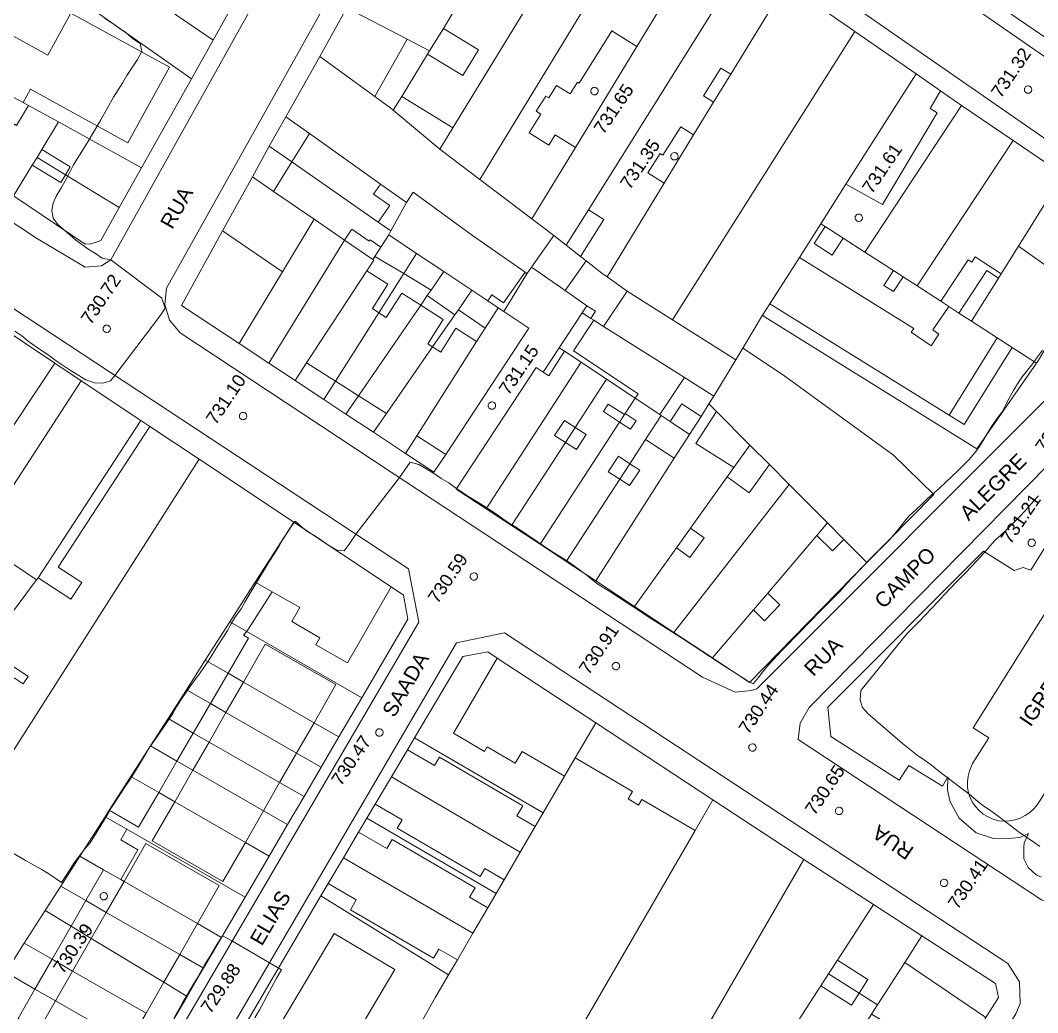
# Model space of a CAD drawing. Header units: metres. Extents: x 325024 to 7190115, y 7391967 to 10157759.
# Drawn here: x 325894 to 326031.8, y 7392472.1 to 7392606.5 of the extents above; entities that cross this region are included whole.
import ezdxf
from ezdxf.enums import TextEntityAlignment as Align

# ---------------------------------------------------------------- set-up
doc = ezdxf.new("R2010")
doc.units = ezdxf.units.M
doc.layers.get('0').update_dxf_attribs({"lineweight": 18})
for name, color, linetype, lineweight in [('100_SIST_VIARIO_MEIO_FIO', 1, 'Continuous', 18), ('160_P_SIMP_ASF_TOP', 7, 'Continuous', 18), ('206_MURO_E_MURO_ARRIMO', 7, 'Continuous', 18), ('214_PROJ_BEIRAL_EDIF', 10, 'Continuous', 18), ('216_EDIF_NOTAVEL', 2, 'Continuous', 18), ('218_EDIF_NOTAVEL_TOP', 7, 'Continuous', 18), ('600_CURVA_MESTRA', 14, 'Continuous', 18), ('604_CURVA_INTERM', 7, 'Continuous', 18), ('606_PTO_COTADO', 7, 'Continuous', 18), ('608_PTO_COTADO_INTERVIA', 1, 'Continuous', 18), ('626_SEGM_CURVA_INTERM', 7, 'Continuous', 18)]:
    doc.layers.add(name, color=color, linetype=linetype, lineweight=lineweight)
doc.styles.add('Style-Arial', font='arial.ttf', dxfattribs={"height": 1.75})

# ---------------------------------------------------------------- blocks, each defined once
blk = doc.blocks.new('SP09')
at = {"color": 0, "linetype": 'Continuous'}
blk.add_lwpolyline([(-0.03, -0.51), (-0.14, -0.49), (-0.24, -0.46), (-0.31, -0.42), (-0.35, -0.39), (-0.42, -0.31), (-0.47, -0.24), (-0.51, -0.15), (-0.52, -0.09), (-0.52, 0.03), (-0.51, 0.11), (-0.48, 0.2), (-0.44, 0.27), (-0.4, 0.33), (-0.32, 0.39), (-0.23, 0.44), (-0.15, 0.48), (-0.1, 0.48), (-0.03, 0.48), (0.08, 0.48), (0.19, 0.44), (0.27, 0.4), (0.35, 0.32), (0.41, 0.23), (0.46, 0.11), (0.48, 0.03), (0.48, -0.03), (0.47, -0.08), (0.44, -0.21), (0.38, -0.3), (0.31, -0.38), (0.23, -0.44), (0.1, -0.49), (0.02, -0.51)], close=True, dxfattribs=at)
blk = doc.blocks.new('SP10')
at = {"color": 0, "linetype": 'Continuous'}
blk.add_lwpolyline([(-0.03, -0.51), (-0.14, -0.49), (-0.24, -0.46), (-0.31, -0.42), (-0.35, -0.39), (-0.42, -0.31), (-0.47, -0.24), (-0.51, -0.15), (-0.52, -0.09), (-0.52, 0.03), (-0.51, 0.11), (-0.48, 0.2), (-0.44, 0.27), (-0.4, 0.33), (-0.32, 0.39), (-0.23, 0.44), (-0.15, 0.48), (-0.1, 0.48), (-0.03, 0.48), (0.08, 0.48), (0.19, 0.44), (0.27, 0.4), (0.35, 0.32), (0.41, 0.23), (0.46, 0.11), (0.48, 0.03), (0.48, -0.03), (0.47, -0.08), (0.44, -0.21), (0.38, -0.3), (0.31, -0.38), (0.23, -0.44), (0.1, -0.49), (0.02, -0.51)], close=True, dxfattribs=at)

msp = doc.modelspace()

# ---------------------------------------------------------------- linework, layer by layer
at = {"layer": '100_SIST_VIARIO_MEIO_FIO'}
for points in [[(326074.048, 7392572.997), (326012.334, 7392615.728), (326011.6, 7392617.795), (326011.849, 7392618.832), (326044.718, 7392679.438), (326064.417, 7392714.873), (326067.376, 7392715.336), (326069.623, 7392715.283), (326071.558, 7392714.767), (326089.833, 7392673.237), (326114.898, 7392614.635), (326114.588, 7392611.682), (326100.333, 7392585.871), (326086.44, 7392563.785), (326085.147, 7392563.48), (326081.892, 7392566.029), (326081.896, 7392567.271), (326081.602, 7392567.763)], [(325829.756, 7392625.621), (325829.148, 7392623.53), (325829.717, 7392621.383), (325831.321, 7392619.845), (325896.185, 7392576.98), (325902.788, 7392573.073), (325904.999, 7392573.255), (325906.255, 7392574.057), (325946.57, 7392646.367), (325946.547, 7392648.598), (325945.579, 7392650.61), (325944.539, 7392651.604), (325875.001, 7392700.06), (325872.066, 7392699.871), (325869.907, 7392697.844), (325852.92, 7392667.337)], [(325986.37, 7392517.542), (325990.805, 7392515.531), (325993.031, 7392515.723), (325993.732, 7392515.987), (326034.712, 7392557.018), (326036.652, 7392559.682), (326043.818, 7392575.326), (326045.558, 7392580.075), (326045.224, 7392581.519), (326044.344, 7392582.481), (325964.191, 7392637.969), (325958.79, 7392641.41), (325955.826, 7392641.556), (325953.167, 7392640.239), (325952.606, 7392639.682), (325913.771, 7392570.252), (325913.543, 7392568.029), (325914.198, 7392565.892), (325915.632, 7392564.177), (325944.213, 7392545.315)], [(325878.555, 7392570.516), (325880.018, 7392572.117), (325882.064, 7392573.008), (325884.985, 7392572.755), (325946.559, 7392532.212), (325947.981, 7392524.986), (325869.288, 7392390.588), (325863.513, 7392389.4), (325806.428, 7392431.976), (325805.139, 7392433.802), (325804.619, 7392435.977), (325804.942, 7392438.19), (325850.689, 7392520.508)], [(326039.283, 7392549.187), (326041.884, 7392548.121), (326044.448, 7392546.57), (326044.931, 7392545.402), (326044.432, 7392544.034), (326056.629, 7392536.159), (326059.232, 7392537.321), (326063.106, 7392534.698), (326064.413, 7392531.036), (326065.093, 7392526.256), (326058.535, 7392515.771), (326045.385, 7392498.028), (326041.229, 7392492.197), (326038.412, 7392488.103), (326035.858, 7392486.917), (326033.289, 7392487.054), (326032.283, 7392487.409), (325999.333, 7392509.12), (325999.601, 7392511.317), (326000.811, 7392513.449), (326033.252, 7392546.355), (326035.731, 7392548.03), (326038.546, 7392549.045)], [(325873.47, 7392386.379), (325913.287, 7392454.151), (325953.073, 7392522.181), (325959.568, 7392523.565), (326027.709, 7392478.785), (326029.319, 7392476.299), (326029.384, 7392473.338), (326028.812, 7392471.956), (325964.879, 7392368.583), (325943.56, 7392334.059), (325941.552, 7392333.095), (325939.326, 7392333.185), (325938.298, 7392333.626), (325874.643, 7392381.203), (325873.546, 7392383.147), (325873.402, 7392386.105)]]:
    msp.add_lwpolyline(points, close=True, dxfattribs=at)
at = {"layer": '206_MURO_E_MURO_ARRIMO'}
for p, q in [((325910.416, 7392586.545), (325917.164, 7392598.572)), ((326018.589, 7392596.971), (326021.461, 7392594.978)), ((325927.71, 7392589.471), (325929.943, 7392593.447)), ((325925.414, 7392585.3), (325927.71, 7392589.471)), ((325962.602, 7392572.194), (325959.466, 7392567.066)), ((325967.791, 7392569.909), (325963.227, 7392573.088)), ((325966.985, 7392562.171), (325970.083, 7392566.873)), ((325970.083, 7392566.873), (325970.733, 7392567.86)), ((325964.8, 7392558.853), (325966.985, 7392562.171)), ((325902.25, 7392557.687), (325898.672, 7392560.067)), ((326031.61, 7392560.077), (326023.542, 7392548.484)), ((325935.084, 7392555.169), (325931.195, 7392557.736)), ((325938.089, 7392553.186), (325935.084, 7392555.169)), ((325941.808, 7392550.731), (325938.089, 7392553.186)), ((325911.534, 7392551.513), (325910.313, 7392552.326)), ((325950.015, 7392545.315), (325946.166, 7392547.855)), ((325951.603, 7392547.726), (325950.015, 7392545.315)), ((325945.889, 7392528.668), (325944.208, 7392529.786)), ((325946.475, 7392525.384), (325945.889, 7392528.668)), ((325940.258, 7392514.767), (325946.475, 7392525.384)), ((325953.916, 7392520.341), (325947.395, 7392509.351)), ((325957.289, 7392520.983), (325953.916, 7392520.341)), ((325958.583, 7392520.133), (325957.289, 7392520.983)), ((325937.143, 7392509.447), (325940.258, 7392514.767)), ((325987.783, 7392500.95), (325971.93, 7392511.365)), ((325934.743, 7392505.349), (325937.143, 7392509.447)), ((325947.395, 7392509.351), (325946.423, 7392507.713)), ((325932.417, 7392501.377), (325934.743, 7392505.349)), ((325930.192, 7392497.575), (325932.417, 7392501.377)), ((325942.056, 7392500.352), (325940.926, 7392498.448)), ((325940.926, 7392498.448), (325939.807, 7392496.562)), ((325927.7, 7392493.32), (325930.192, 7392497.575)), ((325924.435, 7392487.744), (325927.7, 7392493.32)), ((325935.683, 7392489.613), (325934.676, 7392487.914)), ((325921.247, 7392482.298), (325924.435, 7392487.744)), ((325934.676, 7392487.914), (325932.864, 7392484.86)), ((325932.864, 7392484.86), (325921.256, 7392465.057)), ((325918.808, 7392478.134), (325921.247, 7392482.298)), ((325916.573, 7392474.316), (325918.808, 7392478.134)), ((325914.179, 7392470.227), (325916.573, 7392474.316))]:
    msp.add_line(p, q, dxfattribs=at)
for points in [[(325895.108, 7392594.97), (325894.393, 7392595.364)], [(325930.769, 7392587.334), (325927.71, 7392589.471)], [(325896.253, 7392587.943), (325900.104, 7392585.598)], [(326002.976, 7392578.595), (326005.425, 7392577.011)], [(325969.875, 7392574.521), (325967.926, 7392576.049)], [(325941.743, 7392574.091), (325942.019, 7392574.525)], [(325945.913, 7392572.197), (325942.547, 7392566.904)], [(325948.222, 7392567.933), (325949.103, 7392569.216)], [(325949.827, 7392562.273), (325952.845, 7392566.616)], [(325970.083, 7392566.873), (325971.244, 7392566.131)], [(326023.542, 7392548.484), (325994.869, 7392566.309), (325994.514, 7392566.553)], [(325967.709, 7392561.69), (325966.985, 7392562.171)], [(325936.664, 7392557.653), (325935.084, 7392555.169)], [(325938.089, 7392553.186), (325939.791, 7392555.664)], [(325975.14, 7392552.091), (325975.8, 7392553.108)], [(325982.003, 7392552.174), (325980.78, 7392552.988)], [(325969.128, 7392551.364), (325967.809, 7392549.333)], [(325992.8, 7392548.985), (325990.611, 7392545.927)], [(325976.538, 7392546.456), (325975.176, 7392544.358)], [(325940.258, 7392514.767), (325924.657, 7392523.722)], [(325922.121, 7392518.069), (325924.201, 7392516.876)], [(325921.837, 7392512.757), (325919.734, 7392513.964)], [(325933.769, 7392511.384), (325937.143, 7392509.447)], [(325919.546, 7392508.765), (325917.421, 7392509.985)], [(325964.816, 7392499.179), (325947.395, 7392509.351)], [(325934.743, 7392505.349), (325931.405, 7392507.265)], [(325917.353, 7392504.945), (325915.207, 7392506.177)], [(325932.417, 7392501.377), (325929.113, 7392503.273)], [(325912.728, 7392501.914), (325914.898, 7392500.668)], [(325930.192, 7392497.575), (325926.921, 7392499.453)], [(325940.926, 7392498.448), (325958.424, 7392488.232)], [(325924.435, 7392487.744), (325908.41, 7392496.942)], [(325924.466, 7392495.177), (325927.7, 7392493.32)], [(325908.041, 7392489.879), (325907.592, 7392490.136)], [(325902.854, 7392487.291), (325905.638, 7392485.693)], [(325934.676, 7392487.914), (325951.993, 7392477.219)], [(325921.247, 7392482.298), (325917.981, 7392484.173)], [(325903.605, 7392482.151), (325900.857, 7392483.812)], [(325915.578, 7392479.988), (325918.808, 7392478.134)], [(325901.077, 7392477.747), (325898.293, 7392479.345)], [(325916.573, 7392474.316), (325913.417, 7392476.223)], [(325895.977, 7392475.311), (325898.761, 7392473.713)]]:
    msp.add_lwpolyline(points, dxfattribs=at)
at = {"layer": '214_PROJ_BEIRAL_EDIF'}
for points in [[(325953.068, 7392608.33), (325951.285, 7392605.415), (325956.041, 7392602.507), (325953.906, 7392599.015), (325949.15, 7392601.924), (325945.643, 7392596.189), (325952.568, 7392591.954), (325974.367, 7392627.601), (325967.675, 7392632.216), (325964.338, 7392626.759), (325968.837, 7392624.008), (325966.569, 7392620.299), (325962.07, 7392623.051), (325960.394, 7392620.31), (325957.846, 7392616.144), (325962.159, 7392613.506), (325959.81, 7392609.665), (325955.497, 7392612.303), (325954.841, 7392611.23)], [(326039.919, 7392627.999), (326043.747, 7392625.137), (326044.217, 7392625.984), (326041.784, 7392627.334), (326042.873, 7392629.296), (326044.319, 7392628.494), (326046.56, 7392627.25), (326050.081, 7392625.297), (326048.755, 7392623.066), (326035.987, 7392602.018), (326028.177, 7392607.346), (326036.053, 7392621.198), (326038.748, 7392625.939)], [(325952.568, 7392591.954), (325974.367, 7392627.601), (325979.874, 7392623.803), (325956.245, 7392584.925), (325950.791, 7392589.048)], [(325969.16, 7392589.276), (325963.274, 7392579.612), (325956.245, 7392584.925), (325979.874, 7392623.803), (325986.876, 7392618.974), (325987.135, 7392618.794), (325977.491, 7392602.957), (325974.119, 7392605.069), (325969.694, 7392598.001), (325969.453, 7392598.151), (325968.448, 7392596.546), (325966.617, 7392597.692), (325965.556, 7392595.997), (325965.162, 7392596.244), (325963.87, 7392594.179), (325964.484, 7392593.795), (325962.897, 7392591.259), (325965.561, 7392589.592), (325966.432, 7392590.984)], [(325901.227, 7392616.716), (325904.538, 7392621.557), (325909.515, 7392618.205), (325923.061, 7392609.08), (325920.102, 7392603.807)], [(325970.935, 7392580.856), (325967.926, 7392576.049), (325966.236, 7392577.373), (325963.274, 7392579.612), (325969.16, 7392589.276), (325977.491, 7392602.957), (325987.135, 7392618.794), (325992.398, 7392615.142)], [(325901.227, 7392616.716), (325898.054, 7392612.077), (325917.164, 7392598.572), (325920.102, 7392603.807)], [(325970.935, 7392580.856), (325973.023, 7392579.549), (325969.875, 7392574.521), (325970.605, 7392573.949), (325972.766, 7392572.255), (325973.446, 7392571.774), (325981.191, 7392584.458), (325978.974, 7392585.845), (325980.629, 7392588.488), (325981.021, 7392588.243), (325983.424, 7392592.082), (325985.177, 7392590.985), (325987.884, 7392595.418), (325986.497, 7392596.287), (325988.85, 7392600.046), (325990.195, 7392599.204), (325997.687, 7392611.473), (325992.398, 7392615.142)], [(325946.359, 7392603.953), (325949.416, 7392602.359), (325951.285, 7392605.415), (325953.068, 7392608.33), (325941.597, 7392614.206), (325938.223, 7392608.196)], [(325990.195, 7392599.204), (325987.884, 7392595.418), (325985.177, 7392590.985), (325981.191, 7392584.458), (325973.446, 7392571.774), (325976.187, 7392569.84), (325982.294, 7392565.962), (326007.012, 7392605.003), (325997.687, 7392611.473)], [(325938.223, 7392608.196), (325934.534, 7392601.625), (325941.998, 7392596.186), (325946.359, 7392603.953)], [(325893.595, 7392595.803), (325891.983, 7392596.691), (325887.925, 7392598.924), (325891.647, 7392605.125), (325897.704, 7392601.791), (325900.843, 7392607.495), (325914.195, 7392600.147), (325908.562, 7392589.913), (325895.384, 7392597.166), (325894.393, 7392595.364)], [(325949.15, 7392601.924), (325949.416, 7392602.359), (325951.285, 7392605.415), (325956.041, 7392602.507), (325953.906, 7392599.015)], [(325944.502, 7392594.324), (325945.643, 7392596.189), (325949.15, 7392601.924), (325949.416, 7392602.359), (325946.359, 7392603.953), (325941.998, 7392596.186), (325944.168, 7392594.605)], [(326002.406, 7392578.963), (326005.808, 7392584.312), (326015.307, 7392599.248), (326007.012, 7392605.003), (325982.294, 7392565.962), (325990.874, 7392560.515), (325991.842, 7392562.119), (325994.514, 7392566.553), (325995.509, 7392568.118), (325999.495, 7392574.385)], [(325946.27, 7392581.821), (325942.778, 7392584.307), (325933.149, 7392591.164), (325929.943, 7392593.447), (325934.534, 7392601.625), (325941.998, 7392596.186), (325944.168, 7392594.605), (325944.502, 7392594.324), (325950.791, 7392589.048), (325956.245, 7392584.925), (325963.274, 7392579.612), (325966.236, 7392577.373), (325963.227, 7392573.088), (325962.602, 7392572.194), (325962.341, 7392572.377), (325955.241, 7392577.365), (325947.216, 7392583.251)], [(326005.808, 7392584.312), (326015.307, 7392599.248), (326018.589, 7392596.971), (326017.203, 7392594.552), (326018.176, 7392593.994), (326010.754, 7392581.583)], [(325950.791, 7392589.048), (325944.502, 7392594.324), (325945.643, 7392596.189), (325952.568, 7392591.954)], [(325891.989, 7392593.165), (325887.784, 7392586.26), (325893.069, 7392582.713), (325895.604, 7392586.878), (325896.253, 7392587.943), (325896.906, 7392589.016), (325899.17, 7392592.735), (325895.108, 7392594.97), (325893.463, 7392592.268)], [(326013.533, 7392571.768), (326012.244, 7392572.601), (326008.349, 7392575.12), (326021.461, 7392594.978), (326028.438, 7392590.235), (326015.432, 7392570.539)], [(325900.104, 7392585.598), (325900.757, 7392586.672), (325896.906, 7392589.016), (325899.17, 7392592.735), (325910.416, 7392586.545), (325907.394, 7392581.16)], [(325930.769, 7392587.334), (325942.435, 7392579.185), (325944.016, 7392581.448), (325941.842, 7392582.966), (325942.778, 7392584.307), (325933.149, 7392591.164)], [(326018.657, 7392568.454), (326022.376, 7392574.085), (326022.862, 7392573.763), (326023.324, 7392574.462), (326026.811, 7392572.159), (326029.186, 7392575.927), (326035.218, 7392585.627), (326028.438, 7392590.235), (326015.432, 7392570.539)], [(325942.827, 7392575.796), (325941.387, 7392576.784), (325941.247, 7392576.581), (325938.87, 7392578.213), (325937.916, 7392576.718), (325933.774, 7392579.561), (325928.281, 7392583.332), (325930.769, 7392587.334), (325942.435, 7392579.185), (325944.167, 7392577.975), (325943.889, 7392577.466)], [(325895.604, 7392586.878), (325899.455, 7392584.533), (325900.104, 7392585.598), (325907.394, 7392581.16), (325904.872, 7392576.664), (325904.19, 7392576.428), (325903.476, 7392576.232), (325902.791, 7392576.187), (325893.069, 7392582.713)], [(325928.281, 7392583.332), (325933.774, 7392579.561), (325929.475, 7392572.446), (325921.393, 7392577.994), (325925.414, 7392585.3)], [(325962.341, 7392572.377), (325959.428, 7392568.23), (325957.863, 7392569.329), (325957.293, 7392568.517), (325955.157, 7392569.943), (325951.35, 7392572.485), (325947.662, 7392574.947), (325943.889, 7392577.466), (325944.167, 7392577.975), (325946.27, 7392581.821), (325947.216, 7392583.251), (325955.241, 7392577.365)], [(325933.774, 7392579.561), (325929.475, 7392572.446), (325923.612, 7392562.74), (325927.663, 7392560.067), (325937.916, 7392576.718)], [(325999.495, 7392574.385), (326014.985, 7392564.771), (326014.643, 7392564.268), (326017.331, 7392562.441), (326018.407, 7392564.023), (326017.592, 7392564.577), (326019.748, 7392567.748), (326018.657, 7392568.454), (326015.432, 7392570.539), (326013.533, 7392571.768), (326012.244, 7392569.775), (326010.956, 7392570.608), (326012.244, 7392572.601), (326008.349, 7392575.12), (326005.425, 7392577.011), (326003.938, 7392574.71), (326001.488, 7392576.294), (326002.976, 7392578.595), (326002.406, 7392578.963)], [(325921.393, 7392577.994), (325929.475, 7392572.446), (325923.612, 7392562.74), (325915.825, 7392567.879)], [(325932.765, 7392560.132), (325940.922, 7392572.58), (325941.86, 7392574.011), (325941.743, 7392574.091), (325937.916, 7392576.718), (325927.663, 7392560.067), (325931.195, 7392557.736)], [(325942.827, 7392575.796), (325942.019, 7392574.525), (325945.913, 7392572.197), (325947.662, 7392574.947), (325943.889, 7392577.466)], [(325949.626, 7392569.976), (325945.913, 7392572.197), (325947.662, 7392574.947), (325951.35, 7392572.485)], [(326022.79, 7392565.781), (326026.29, 7392563.518), (326028.304, 7392562.215), (326031.61, 7392560.077), (326031.885, 7392560.471), (326037.51, 7392570.006), (326029.186, 7392575.927), (326026.811, 7392572.159), (326026.45, 7392571.586)], [(325971.244, 7392566.131), (325971.642, 7392565.876), (325972.979, 7392565.021), (325976.187, 7392569.84), (325973.446, 7392571.774), (325972.766, 7392572.255), (325970.605, 7392573.949), (325967.791, 7392569.909), (325970.733, 7392567.86), (325971.884, 7392567.102)], [(325999.495, 7392574.385), (325995.509, 7392568.118), (326019.772, 7392553.034), (326026.29, 7392563.518), (326022.79, 7392565.781), (326021.113, 7392566.866), (326019.748, 7392567.748), (326017.592, 7392564.577), (326018.407, 7392564.023), (326017.331, 7392562.441), (326014.643, 7392564.268), (326014.985, 7392564.771)], [(325936.664, 7392557.653), (325942.547, 7392566.904), (325941.669, 7392567.462), (325943.771, 7392570.768), (325940.922, 7392572.58), (325932.765, 7392560.132)], [(325953.333, 7392567.318), (325952.845, 7392566.616), (325949.103, 7392569.216), (325949.626, 7392569.976), (325951.35, 7392572.485), (325955.157, 7392569.943)], [(326022.79, 7392565.781), (326021.113, 7392566.866), (326024.903, 7392572.607), (326026.45, 7392571.586)], [(325882.129, 7392540.157), (325868.348, 7392549.382), (325879.34, 7392569.091), (325883.235, 7392570.332), (325887.078, 7392567.777), (325884.8, 7392564.352), (325888.948, 7392562.814), (325890.663, 7392565.393), (325898.672, 7392560.067), (325884.415, 7392538.627)], [(325948.222, 7392567.933), (325939.791, 7392555.664), (325936.664, 7392557.653), (325942.547, 7392566.904), (325943.554, 7392566.263), (325945.654, 7392569.565)], [(325955.157, 7392569.943), (325953.333, 7392567.318), (325956.947, 7392564.807), (325958.706, 7392567.573), (325957.293, 7392568.517)], [(325983.923, 7392558.142), (325987.917, 7392555.598), (325990.874, 7392560.515), (325982.294, 7392565.962), (325976.187, 7392569.84), (325972.979, 7392565.021), (325981.248, 7392559.846)], [(325949.827, 7392562.273), (325943.567, 7392553.263), (325939.791, 7392555.664), (325948.222, 7392567.933), (325951.268, 7392565.995), (325949.168, 7392562.693)], [(325956.947, 7392564.807), (325955.793, 7392562.993), (325947.674, 7392550.225), (325951.603, 7392547.726), (325962.867, 7392564.825), (325959.466, 7392567.066), (325958.706, 7392567.573)], [(325977.249, 7392555.339), (325980.581, 7392553.121), (325983.923, 7392558.142), (325981.248, 7392559.846), (325972.979, 7392565.021), (325971.642, 7392565.876), (325968.917, 7392561.739), (325977.646, 7392555.941)], [(325949.827, 7392562.273), (325943.567, 7392553.263), (325941.808, 7392550.731), (325946.166, 7392547.855), (325947.674, 7392550.225), (325955.793, 7392562.993), (325952.964, 7392564.792), (325950.921, 7392561.578)], [(326028.304, 7392562.215), (326026.29, 7392563.518), (326019.772, 7392553.034), (326021.81, 7392551.768)], [(325967.709, 7392561.69), (325965.55, 7392558.366), (325964.8, 7392558.853), (325963.859, 7392559.473), (325953.023, 7392543.025), (325957.076, 7392540.355), (325969.959, 7392560.192)], [(325991.842, 7392562.119), (325997.202, 7392558.518), (326012.253, 7392547.628), (326017.69, 7392542.305), (326008.655, 7392533.078), (326005.538, 7392536.205), (326003.311, 7392538.44), (325998.124, 7392543.643), (325995.449, 7392546.327), (325992.8, 7392548.985), (325988.264, 7392553.536), (325987.257, 7392554.546), (325987.917, 7392555.598), (325990.874, 7392560.515)], [(325967.809, 7392549.333), (325966.348, 7392550.281), (325967.667, 7392552.313), (325969.128, 7392551.364), (325973.382, 7392557.913), (325969.959, 7392560.192), (325957.076, 7392540.355), (325960.51, 7392538.093)], [(325896.201, 7392530.737), (325888.179, 7392536.107), (325902.25, 7392557.687), (325910.313, 7392552.326), (325896.406, 7392531.011)], [(325967.809, 7392549.333), (325960.51, 7392538.093), (325964.389, 7392535.538), (325975.14, 7392552.091), (325972.957, 7392553.508), (325973.618, 7392554.525), (325975.8, 7392553.108), (325975.891, 7392553.247), (325977.249, 7392555.339), (325973.382, 7392557.913), (325969.128, 7392551.364), (325970.618, 7392550.396), (325969.299, 7392548.365)], [(325977.249, 7392555.339), (325980.581, 7392553.121), (325980.78, 7392552.988), (325978.671, 7392549.74), (325976.538, 7392546.456), (325974.982, 7392547.467), (325973.619, 7392545.369), (325975.176, 7392544.358), (325967.932, 7392533.204), (325964.389, 7392535.538), (325975.14, 7392552.091), (325976.64, 7392551.117), (325977.391, 7392552.273), (325975.891, 7392553.247)], [(325987.257, 7392554.546), (325988.264, 7392553.536), (325985.491, 7392549.206), (325990.611, 7392545.927), (325989.707, 7392544.664), (325984.74, 7392537.723), (325982.841, 7392535.07), (325977.157, 7392527.127), (325971.913, 7392530.581), (325982.562, 7392547.213), (325984.622, 7392550.43), (325986.177, 7392552.858)], [(325982.003, 7392552.174), (325984.622, 7392550.43), (325986.177, 7392552.858), (325983.6, 7392554.573)], [(325896.406, 7392531.011), (325896.201, 7392530.737), (325892.374, 7392525.627), (325889.265, 7392521.476), (325895.062, 7392517.632), (325894.398, 7392516.63), (325893.144, 7392517.461), (325889.096, 7392511.356), (325888.895, 7392511.489), (325883.039, 7392502.657), (325887.815, 7392499.49), (325918.212, 7392547.073), (325911.534, 7392551.513), (325899.103, 7392532.448), (325902.313, 7392530.355), (325900.851, 7392528.113)], [(325975.176, 7392544.358), (325976.508, 7392543.493), (325977.871, 7392545.591), (325976.538, 7392546.456), (325978.671, 7392549.74), (325982.562, 7392547.213), (325971.913, 7392530.581), (325967.932, 7392533.204)], [(325906.035, 7392499.515), (325905.469, 7392498.63), (325902.065, 7392493.309), (325899.461, 7392489.239), (325897.346, 7392485.933), (325894.518, 7392481.512), (325892.008, 7392477.589), (325888.578, 7392472.227), (325886.377, 7392473.601), (325880.63, 7392477.187), (325875.58, 7392480.337), (325887.815, 7392499.49), (325918.212, 7392547.073), (325931.014, 7392538.56), (325925.813, 7392530.431), (325922.363, 7392525.038), (325919.038, 7392519.84), (325916.476, 7392515.835), (325913.992, 7392511.953), (325911.616, 7392508.238), (325908.955, 7392504.08)], [(325982.841, 7392535.07), (325977.157, 7392527.127), (325982.496, 7392523.61), (325998.124, 7392543.643), (325995.449, 7392546.327), (325992.717, 7392542.51), (325989.707, 7392544.664), (325984.74, 7392537.723), (325986.583, 7392536.404), (325984.685, 7392533.751)], [(325882.129, 7392540.157), (325884.415, 7392538.627), (325888.179, 7392536.107), (325896.201, 7392530.737), (325892.374, 7392525.627), (325890.416, 7392526.993), (325885.962, 7392530.102), (325868.856, 7392542.043), (325870.98, 7392545.086), (325875.751, 7392541.755), (325876.341, 7392542.599), (325880.031, 7392540.023), (325879.507, 7392539.271), (325880.854, 7392538.331)], [(325993.279, 7392526.655), (325995.223, 7392528.939), (326001.858, 7392536.733), (326003.311, 7392538.44), (325998.124, 7392543.643), (325982.496, 7392523.61), (325987.744, 7392520.153)], [(325931.014, 7392538.56), (325944.208, 7392529.786), (325938.287, 7392519.47), (325934, 7392521.93), (325934.55, 7392522.888), (325930.75, 7392525.069), (325931.842, 7392526.971), (325928.107, 7392529.114), (325925.813, 7392530.431)], [(326005.538, 7392536.205), (326008.655, 7392533.078), (325992.763, 7392516.847), (325987.744, 7392520.153), (325993.279, 7392526.655), (325994.772, 7392525.192), (325996.866, 7392527.331), (325995.223, 7392528.939), (326001.858, 7392536.733), (326004.001, 7392534.635)], [(325924.657, 7392523.722), (325922.363, 7392525.038), (325925.813, 7392530.431), (325928.107, 7392529.114)], [(325924.657, 7392523.722), (325924.234, 7392523.217), (325924.886, 7392522.825), (325922.121, 7392518.069), (325919.038, 7392519.84), (325922.363, 7392525.038)], [(325933.769, 7392511.384), (325924.201, 7392516.876), (325927.159, 7392522.028), (325936.726, 7392516.536)], [(325919.734, 7392513.964), (325922.121, 7392518.069), (325919.038, 7392519.84), (325916.476, 7392515.835)], [(325969.151, 7392506.606), (325967.707, 7392504.131), (325961.935, 7392507.501), (325961.002, 7392505.903), (325957.224, 7392508.109), (325956.86, 7392507.484), (325952.637, 7392509.95), (325958.583, 7392520.133), (325971.93, 7392511.365)], [(325919.734, 7392513.964), (325917.421, 7392509.985), (325913.992, 7392511.953), (325916.476, 7392515.835)], [(325921.837, 7392512.757), (325931.405, 7392507.265), (325933.769, 7392511.384), (325924.201, 7392516.876)], [(325917.421, 7392509.985), (325915.207, 7392506.177), (325911.616, 7392508.238), (325913.992, 7392511.953)], [(325919.546, 7392508.765), (325929.113, 7392503.273), (325931.405, 7392507.265), (325921.837, 7392512.757)], [(325919.546, 7392508.765), (325929.113, 7392503.273), (325926.921, 7392499.453), (325917.353, 7392504.945)], [(325915.207, 7392506.177), (325912.728, 7392501.914), (325908.955, 7392504.08), (325911.616, 7392508.238)], [(325963.725, 7392497.312), (325961.239, 7392498.763), (325962.036, 7392500.128), (325950.76, 7392506.711), (325950.094, 7392505.57), (325946.423, 7392507.713), (325944.244, 7392504.04), (325961.702, 7392493.847)], [(325924.466, 7392495.177), (325914.898, 7392500.668), (325917.353, 7392504.945), (325926.921, 7392499.453)], [(325912.728, 7392501.914), (325908.955, 7392504.08), (325906.035, 7392499.515), (325910.008, 7392497.235)], [(325959.526, 7392490.12), (325956.891, 7392491.658), (325956.246, 7392490.553), (325945.049, 7392497.091), (325945.708, 7392498.22), (325942.056, 7392500.352), (325944.244, 7392504.04), (325961.702, 7392493.847)], [(325924.466, 7392495.177), (325914.898, 7392500.668), (325911.855, 7392495.366), (325921.423, 7392489.874)], [(325985.364, 7392496.774), (325987.783, 7392500.95), (326000.112, 7392492.852), (325985.83, 7392468.197), (325982.538, 7392462.513), (325967.785, 7392437.044), (325955.438, 7392445.112)], [(325908.41, 7392496.942), (325907.592, 7392495.517), (325909.915, 7392494.184), (325907.592, 7392490.136), (325905.257, 7392491.476), (325902.065, 7392493.309), (325905.469, 7392498.63)], [(325957.295, 7392486.3), (325954.839, 7392487.733), (325955.582, 7392489.006), (325944.332, 7392495.574), (325943.611, 7392494.34), (325939.807, 7392496.562), (325937.75, 7392493.096), (325955.286, 7392482.857)], [(325908.041, 7392489.879), (325917.981, 7392484.173), (325920.94, 7392489.329), (325911, 7392495.035)], [(325905.257, 7392491.476), (325902.854, 7392487.291), (325899.461, 7392489.239), (325902.065, 7392493.309)], [(325953.185, 7392479.259), (325950.677, 7392480.723), (325949.946, 7392479.472), (325938.696, 7392486.041), (325939.485, 7392487.393), (325935.683, 7392489.613), (325937.75, 7392493.096), (325955.286, 7392482.857)], [(326002.415, 7392475.759), (325997.528, 7392468.21), (325995.264, 7392464.713), (325988.736, 7392468.525), (325987.822, 7392466.96), (325985.83, 7392468.197), (326000.112, 7392492.852), (326009.53, 7392486.75), (326004.67, 7392479.243), (326003.462, 7392477.377)], [(325908.041, 7392489.879), (325917.981, 7392484.173), (325915.578, 7392479.988), (325905.638, 7392485.693)], [(325900.857, 7392483.812), (325902.854, 7392487.291), (325899.461, 7392489.239), (325897.346, 7392485.933)], [(326004.67, 7392479.243), (326008.789, 7392476.606), (326007.599, 7392474.746), (326010.086, 7392473.163), (326013.774, 7392478.924), (326016.071, 7392482.513), (326009.53, 7392486.75)], [(325900.857, 7392483.812), (325898.293, 7392479.345), (325894.518, 7392481.512), (325897.346, 7392485.933)], [(325903.605, 7392482.151), (325913.417, 7392476.223), (325915.578, 7392479.988), (325905.638, 7392485.693)], [(325936.503, 7392482.819), (325926.301, 7392465.642), (325934.526, 7392460.758), (325944.727, 7392477.935)], [(326016.071, 7392482.513), (326026.06, 7392476.042), (326026.451, 7392474.185), (326024.756, 7392471.435), (326013.774, 7392478.924)], [(325898.293, 7392479.345), (325895.977, 7392475.311), (325892.008, 7392477.589), (325894.518, 7392481.512)], [(325901.077, 7392477.747), (325911.017, 7392472.042), (325913.417, 7392476.223), (325903.605, 7392482.151)], [(326010.086, 7392473.163), (326013.774, 7392478.924), (326024.756, 7392471.435), (326020.815, 7392465.042), (326009.288, 7392471.916)], [(325895.977, 7392475.311), (325893.682, 7392471.311), (325896.466, 7392469.713), (325898.761, 7392473.713), (325908.701, 7392468.007), (325905.772, 7392462.903), (325896.349, 7392468.312), (325896.068, 7392467.823), (325890.653, 7392470.933), (325888.578, 7392472.227), (325892.008, 7392477.589)], [(325901.077, 7392477.747), (325911.017, 7392472.042), (325908.701, 7392468.007), (325898.761, 7392473.713)], [(326003.462, 7392477.377), (326007.599, 7392474.746), (326006.552, 7392473.111), (326002.415, 7392475.759)], [(326002.415, 7392475.759), (325997.528, 7392468.21), (326004.113, 7392463.831), (326005.736, 7392466.367), (326009.288, 7392471.916), (326010.086, 7392473.163), (326007.599, 7392474.746), (326006.552, 7392473.111)]]:
    msp.add_lwpolyline(points, close=True, dxfattribs=at)
msp.add_lwpolyline([(325955.438, 7392445.112), (325985.364, 7392496.774), (325978.158, 7392500.981), (325977.72, 7392500.231), (325976.31, 7392501.054), (325976.908, 7392502.077), (325969.151, 7392506.606), (325967.707, 7392504.131), (325964.816, 7392499.179), (325963.725, 7392497.312), (325961.702, 7392493.847), (325959.526, 7392490.12), (325958.424, 7392488.232), (325957.295, 7392486.3), (325955.286, 7392482.857), (325953.185, 7392479.259), (325951.993, 7392477.219), (325950.233, 7392474.203), (325939.054, 7392454.486)], dxfattribs=at)
at = {"layer": '216_EDIF_NOTAVEL'}
for points in [[(326033.945, 7392503.786), (326031.753, 7392500.29), (326031.266, 7392499.721), (326030.707, 7392499.222), (326030.086, 7392498.802), (326029.414, 7392498.47), (326028.704, 7392498.23), (326027.968, 7392498.088), (326027.22, 7392498.046), (326026.453, 7392498.108), (326025.731, 7392498.311), (326025.046, 7392498.614), (326024.41, 7392499.01), (326023.835, 7392499.491), (326023.334, 7392500.048), (326022.916, 7392500.67), (326022.59, 7392501.345), (326022.406, 7392501.885), (326022.283, 7392502.625), (326022.262, 7392503.374), (326022.343, 7392504.118), (326022.525, 7392504.845), (326022.805, 7392505.54), (326022.959, 7392505.834), (326025.165, 7392509.352), (326023.032, 7392510.69), (326039.503, 7392536.952)], [(326033.945, 7392503.786), (326031.753, 7392500.29), (326031.266, 7392499.721), (326030.707, 7392499.222), (326030.086, 7392498.802), (326029.414, 7392498.47), (326028.704, 7392498.23), (326027.968, 7392498.088), (326027.22, 7392498.046), (326026.453, 7392498.108), (326025.731, 7392498.311), (326025.046, 7392498.614), (326024.41, 7392499.01), (326023.835, 7392499.491), (326023.334, 7392500.048), (326022.916, 7392500.67), (326022.59, 7392501.345), (326022.406, 7392501.885), (326022.283, 7392502.625), (326022.262, 7392503.374), (326022.343, 7392504.118), (326022.525, 7392504.845), (326022.805, 7392505.54), (326022.959, 7392505.834), (326025.165, 7392509.352), (326023.032, 7392510.69), (326039.503, 7392536.952)], [(326032.853, 7392535.261), (326030.828, 7392532.05), (326029.799, 7392532.399), (326028.57, 7392531.997), (326024.456, 7392534.615), (326003.358, 7392513.491), (326003.775, 7392509.509), (326013.024, 7392503.578), (326014.327, 7392505.602), (326018.86, 7392502.777), (326019.612, 7392504.065), (326019.564, 7392502.23), (326019.903, 7392500.685), (326021.118, 7392498.456), (326023.436, 7392496.474), (326025.796, 7392495.719), (326028.295, 7392495.725), (326029.339, 7392495.842), (326030.543, 7392496.369), (326029.955, 7392495.131), (326029.899, 7392494.512), (326029.899, 7392492.952), (326030.501, 7392491.79), (326031.588, 7392490.785), (326032.234, 7392490.456)]]:
    msp.add_lwpolyline(points, dxfattribs=at)
at = {"layer": '600_CURVA_MESTRA', "elevation": 730}
msp.add_lwpolyline([(325925.737, 7392471.399), (325926.38, 7392472.473), (325926.931, 7392473.484), (325927.414, 7392474.436), (325928.707, 7392476.772), (325929.358, 7392477.908), (325922.704, 7392481.816), (325921.357, 7392482.512), (325920.702, 7392481.467), (325919.527, 7392479.508), (325918.993, 7392478.618), (325918.404, 7392477.583), (325917.916, 7392476.687), (325917.722, 7392476.403), (325916.577, 7392474.521), (325915.952, 7392473.451), (325914.866, 7392471.485)], dxfattribs=at)
at = {"layer": '604_CURVA_INTERM', "elevation": 731}
for points in [[(325905.441, 7392606.769), (325906.512, 7392606.076), (325907.387, 7392605.441), (325908.238, 7392604.904), (325909.17, 7392604.056), (325910.214, 7392603.365), (325910.465, 7392602.289), (325909.862, 7392601.221), (325908.433, 7392599.025), (325907.878, 7392598.084), (325906.628, 7392596.12), (325904.885, 7392593.017), (325904.269, 7392591.926), (325902.861, 7392589.611), (325901.674, 7392587.749), (325901.158, 7392586.856), (325900.597, 7392585.765), (325899.567, 7392583.855), (325898.86, 7392582.67), (325898.419, 7392581.761), (325898.249, 7392580.771), (325898.433, 7392579.702), (325899.058, 7392578.84), (325900.73, 7392577.429), (325901.508, 7392576.748), (325903.285, 7392575.465), (325904.162, 7392574.909), (325905.078, 7392574.305), (325906.255, 7392574.057), (325913.177, 7392568.876), (325913.624, 7392567.503), (325912.88, 7392566.434), (325906.769, 7392558.411), (325906.184, 7392557.687), (325905.226, 7392557.343), (325904.055, 7392557.42), (325902.885, 7392557.838), (325900.732, 7392559.106), (325898.85, 7392560.386), (325897.926, 7392561.077), (325896.001, 7392562.393), (325895.071, 7392563.058), (325894.187, 7392563.765), (325893.261, 7392564.415)], [(325892.781, 7392493.866), (325894.708, 7392492.729), (325896.836, 7392491.553), (325897.728, 7392490.984), (325899.564, 7392489.737), (325900.731, 7392491.535), (325901.302, 7392492.415), (325901.938, 7392493.301), (325902.711, 7392494.285), (325903.469, 7392495.131), (325904.043, 7392496.04), (325905.744, 7392498.844), (325906.359, 7392499.886), (325907.545, 7392501.729), (325908.085, 7392502.608), (325908.711, 7392503.486), (325909.368, 7392504.505), (325911.023, 7392507.276), (325911.419, 7392507.965), (325912.677, 7392509.713), (325914.008, 7392511.679), (325914.631, 7392512.638), (325915.156, 7392513.543), (325915.762, 7392514.528), (325916.468, 7392515.515), (325917.048, 7392516.364), (325918.33, 7392518.115), (325919.521, 7392519.87), (325920.752, 7392521.827), (325921.529, 7392523.021), (325922.06, 7392523.877), (325922.543, 7392524.767), (325923.062, 7392525.623), (325923.886, 7392526.794), (325924.377, 7392527.71), (325925.144, 7392529.02), (325925.788, 7392530.05), (325927.646, 7392533.118), (325928.33, 7392534.164), (325928.984, 7392535.223), (325929.53, 7392536.174), (325930.731, 7392538.014), (325931.235, 7392538.669), (325931.997, 7392537.99), (325932.808, 7392537.32), (325933.854, 7392536.682), (325934.692, 7392536.129), (325935.62, 7392535.467), (325936.835, 7392534.731), (325937.845, 7392534.647), (325938.54, 7392535.573), (325939.419, 7392536.913), (325945.321, 7392544.586), (325946.065, 7392545.642), (325946.78, 7392546.683), (325947.972, 7392546.35), (325949.055, 7392545.718), (325950.102, 7392545.078), (325951, 7392544.469), (325952.02, 7392543.86), (325952.931, 7392543.181), (325954.695, 7392542.025), (325955.718, 7392541.373), (325956.665, 7392540.805), (325958.493, 7392539.608), (325959.317, 7392539.003), (325960.203, 7392538.416), (325961.168, 7392537.806), (325963.973, 7392535.901), (325965.841, 7392534.643), (325967.943, 7392533.326), (325969.876, 7392531.984), (325970.76, 7392531.301), (325971.56, 7392530.64), (325972.219, 7392530.138), (325973.978, 7392529.073), (325976.926, 7392527.134), (325978.964, 7392525.746), (325980.977, 7392524.503), (325982.79, 7392523.323), (325983.805, 7392522.698), (325984.832, 7392522.034), (325987.387, 7392520.341), (325988.328, 7392519.7), (325989.345, 7392519.035), (325990.448, 7392518.366), (325991.469, 7392517.671), (325992.334, 7392517.129), (325993.239, 7392516.66), (325993.92, 7392517.468), (325994.654, 7392518.41), (325995.369, 7392519.282), (325997.15, 7392521.187), (325999.645, 7392523.744), (326000.663, 7392524.77), (326002.568, 7392526.761), (326005.038, 7392529.19), (326005.883, 7392530.209), (326007.519, 7392531.886), (326009.064, 7392533.591), (326009.796, 7392534.288), (326010.82, 7392535.231), (326011.67, 7392536.082), (326012.348, 7392536.871), (326013.084, 7392537.827), (326013.713, 7392538.611), (326014.378, 7392539.383), (326015.295, 7392540.252), (326016.044, 7392540.924), (326016.815, 7392541.683), (326018.477, 7392543.146), (326020.169, 7392544.779), (326021.038, 7392545.562), (326022.507, 7392547.046), (326023.212, 7392547.874), (326023.817, 7392548.674), (326024.39, 7392549.602), (326024.961, 7392550.594), (326025.62, 7392551.618), (326026.259, 7392552.552), (326026.949, 7392553.502), (326027.434, 7392554.395), (326027.897, 7392555.329), (326028.483, 7392556.387), (326029.057, 7392557.274), (326029.689, 7392558.209), (326031.102, 7392560.008), (326031.738, 7392560.923), (326032.443, 7392561.855)]]:
    msp.add_lwpolyline(points, dxfattribs=at)
at = {"layer": '604_CURVA_INTERM', "elevation": 731, "flags": 128}
msp.add_lwpolyline([(326026.123, 7392536.172), (326025.978, 7392536.04), (326025.275, 7392535.276), (326024.546, 7392534.395), (326022.862, 7392532.601), (326021.93, 7392531.651), (326020.932, 7392530.588), (326019.091, 7392528.701), (326018.29, 7392527.786), (326015.716, 7392525.105), (326014.038, 7392523.4), (326007.825, 7392515.728), (326007.749, 7392514.445), (326008.049, 7392513.432), (326008.809, 7392512.568), (326010.794, 7392510.882), (326011.825, 7392509.962), (326013.67, 7392508.364), (326014.585, 7392507.644), (326015.509, 7392506.951), (326016.388, 7392506.348), (326017.376, 7392505.632), (326018.384, 7392504.829), (326021.542, 7392502.437), (326022.443, 7392501.741), (326023.349, 7392500.962), (326024.329, 7392500.167), (326025.403, 7392499.476), (326026.43, 7392498.731), (326028.31, 7392497.271), (326029.123, 7392496.661), (326031.095, 7392495.285), (326032.069, 7392494.623)], dxfattribs=at)
at = {"layer": '626_SEGM_CURVA_INTERM', "elevation": 731}
msp.add_lwpolyline([(326031.869, 7392542.101), (326031.504, 7392541.723), (326030.029, 7392540.022), (326029.321, 7392539.252), (326027.622, 7392537.578), (326026.771, 7392536.761), (326026.123, 7392536.172)], dxfattribs=at)

# ---------------------------------------------------------------- block references
at = {"layer": '606_PTO_COTADO', "rotation": 55.83005668387076}
for p in [(325971.76, 7392596.938, 731.655), (326030.48, 7392597.147, 731.325), (325982.588, 7392588.112, 731.355), (326007.554, 7392579.794, 731.615), (325957.866, 7392554.353, 731.15), (325924.157, 7392552.944, 731.1), (326030.972, 7392535.779, 731.215), (325974.658, 7392519.071, 730.91), (325942.62, 7392510.081, 730.475), (326004.88, 7392499.461, 730.65), (326019.101, 7392489.715, 730.41), (325905.299, 7392487.912, 730.395)]:
    msp.add_blockref('SP09', p, dxfattribs=at)
at = {"layer": '608_PTO_COTADO_INTERVIA', "rotation": 55.83005668387076}
for p in [(325905.694, 7392564.76, 730.725), (325955.418, 7392531.204, 730.58), (325993.157, 7392508.044, 730.44)]:
    msp.add_blockref('SP10', p, dxfattribs=at)

# ---------------------------------------------------------------- texts
at = {"layer": '160_P_SIMP_ASF_TOP', "style": 'Style-Arial'}
for s, rotation, p in [('RUA', 60.59595, (325913.699, 7392578.572)), ('ALEGRE', 44.93192, (326021.71, 7392539.332)), ('CAMPO', 44.93192, (326010.168, 7392527.411)), ('RUA', 45.38478, (326000.667, 7392518.234)), ('SAADA', 59.67932, (325943.762, 7392512.455)), ('ELIAS', 59.64997, (325925.843, 7392481.536))]:
    msp.add_text(s, height=2, rotation=rotation, dxfattribs=at).set_placement(p, align=Align.MIDDLE_LEFT)
msp.add_text('RUA', height=2, rotation=145.83006, dxfattribs=at).set_placement((326015.159, 7392494.345))
at = {"layer": '218_EDIF_NOTAVEL_TOP', "style": 'Style-Arial'}
msp.add_text('IGREJA NSRA. DO', height=2, rotation=55.83006, dxfattribs=at).set_placement((326030.798, 7392510.702))
at = {"layer": '606_PTO_COTADO', "style": 'Style-Arial'}
for s, p in [('731.32', (326028.165, 7392599.412, 731.325)), ('731.65', (325974.339, 7392594.519, 731.655)), ('731.35', (325977.914, 7392587.045, 731.355)), ('731.61', (326010.697, 7392586.46, 731.615)), ('731.15', (325961.49, 7392559.193, 731.15)), ('731.10', (325921.821, 7392555.178, 731.1)), ('731.21', (326029.474, 7392539.014, 731.215)), ('730.91', (325972.335, 7392521.326, 730.91)), ('730.47', (325938.79, 7392506.267, 730.475)), ('730.65', (326002.941, 7392502.282, 730.65)), ('730.41', (326022.298, 7392489.55, 730.41)), ('730.39', (325901.135, 7392480.813, 730.395)), ('729.88', (325921.111, 7392475.408, 729.885))]:
    msp.add_text(s, height=1.75, rotation=55.83006, dxfattribs=at).set_placement(p, align=Align.MIDDLE_CENTER)
at = {"layer": '608_PTO_COTADO_INTERVIA', "style": 'Style-Arial'}
for s, p in [('730.72', (325904.891, 7392568.742, 730.725)), ('730.83', (326034.141, 7392551.418, 730.835)), ('730.59', (325951.875, 7392530.953, 730.58)), ('730.44', (325993.958, 7392513.252, 730.44))]:
    msp.add_text(s, height=1.75, rotation=55.83006, dxfattribs=at).set_placement(p, align=Align.MIDDLE_CENTER)

doc.saveas('drawing.dxf')
